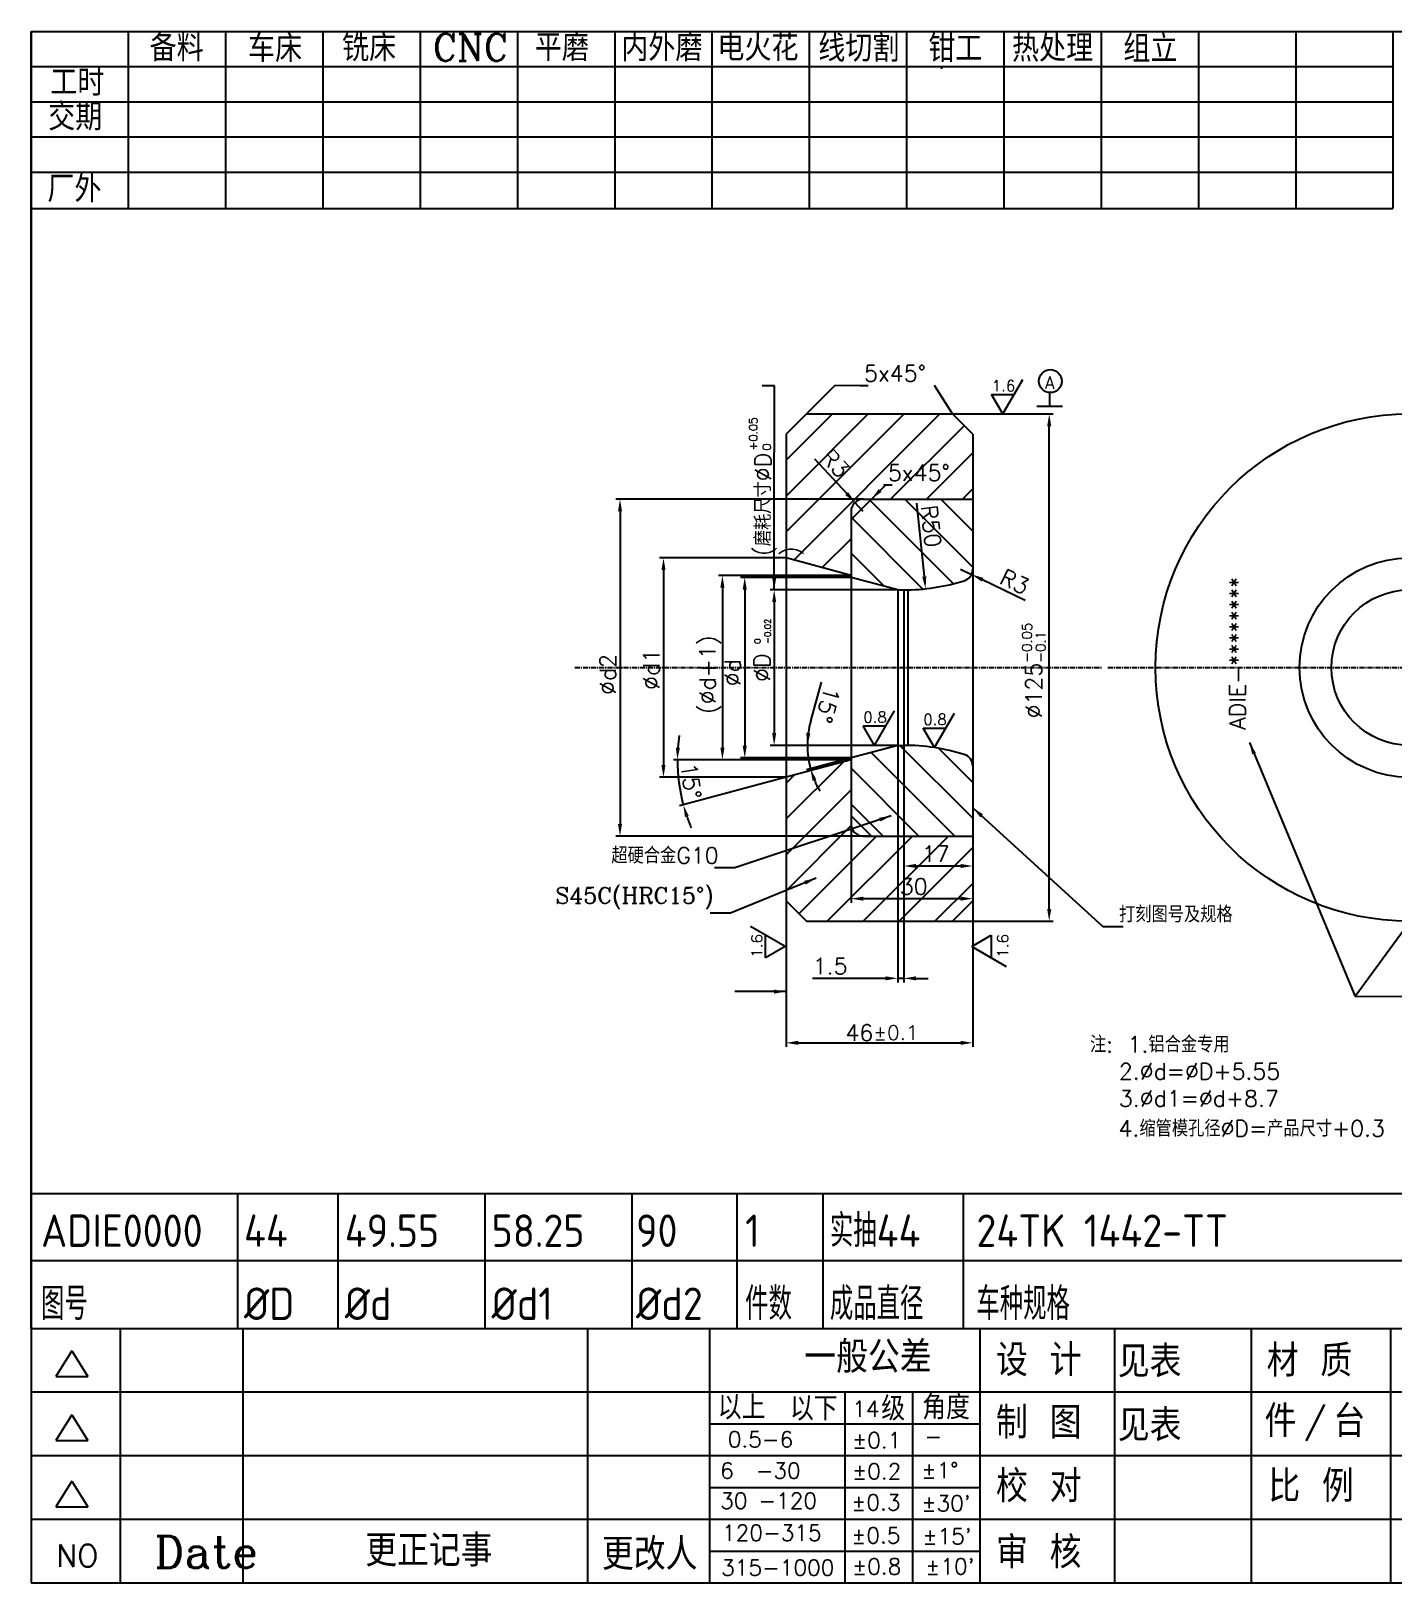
# Model space of a CAD drawing. Extents: x 8209 to 8778, y 3036 to 3434.
# Drawn here: x 8209.2 to 8544.8, y 3051.2 to 3433.6 of the extents above; entities that cross this region are included whole.
import ezdxf

# ---------------------------------------------------------------- set-up
doc = ezdxf.new("R2010")
doc.units = 0
doc.header["$MEASUREMENT"] = 0
doc.linetypes.add('CENTER', pattern=[2, 1.25, -0.25, 0.25, -0.25])
doc.layers.get('0').update_dxf_attribs({"linetype": 'CONTINUOUS'})
doc.layers.get('DEFPOINTS').update_dxf_attribs({"linetype": 'CONTINUOUS'})
for name, color, linetype in [('CEN', 1, 'CENTER'), ('CON', 7, 'CONTINUOUS'), ('DIM', 7, 'CONTINUOUS'), ('F', 7, 'CONTINUOUS'), ('TXT', 7, 'CONTINUOUS')]:
    doc.layers.add(name, color=color, linetype=linetype)
doc.styles.add('ACISOTS', font='isocp.shx', dxfattribs={"height": 8, "bigfont": 'gbcbig.shx'})
doc.styles.add('H', font='complex.shx', dxfattribs={"bigfont": 'hzfs.shx'})
doc.styles.add('HZ', font='complex.shx', dxfattribs={"bigfont": 'HZFS.SHX'})
doc.styles.get("Standard").update_dxf_attribs({"font": 'txt.shx', "bigfont": 'hzfs.shx'})
doc.styles.add('USER1', font='simplex.shx', dxfattribs={"bigfont": 'hzfs.shx'})
doc.dimstyles.get("Standard").update_dxf_attribs({"dimtxt": 4, "dimasz": 3, "dimexe": 1, "dimexo": 0, "dimgap": 1, "dimtad": 1, "dimdec": 3, "dimrnd": 0.01, "dimdsep": 46, "dimtxsty": 'STANDARD', "dimcen": 0.09, "dimazin": 2, "dimtfac": 1, "dimtdec": 3, "dimtmove": 0, "dimatfit": 3, "dimfxl": 1, "dimtolj": 1, "dimarcsym": 0})

# ---------------------------------------------------------------- blocks, each defined once
blk = doc.blocks.new('*D53')
at = {"layer": 'DEFPOINTS', "color": 0, "transparency": 16777216}
for p in [(8412.28, 3317.47), (8414.31, 3315.27)]:
    blk.add_point(p, dxfattribs=at)
at = {"layer": 'DIM', "color": 0, "lineweight": -2, "transparency": 16777216}
for p, q in [((8402.31, 3328.24), (8410.24, 3319.67)), ((8414.31, 3315.27), (8412.28, 3317.47))]:
    blk.add_line(p, q, dxfattribs=at)
at = {"layer": 'DIM', "color": 0, "transparency": 16777216}
blk.add_solid([(8410.61, 3320.01), (8409.87, 3319.33), (8412.28, 3317.47)], dxfattribs=at)
at = {"layer": 'DIM', "color": 0, "transparency": 16777216, "insert": (8407.46, 3327.09), "char_height": 4, "attachment_point": 5, "rotation": 312.7845}
blk.add_mtext('\\A1;R3', dxfattribs=at)
blk = doc.blocks.new('*D52')
at = {"layer": 'DEFPOINTS', "color": 0, "transparency": 16777216}
for p in [(8438.31, 3301.05), (8441.01, 3299.74)]:
    blk.add_point(p, dxfattribs=at)
at = {"layer": 'DIM', "color": 0, "lineweight": -2, "transparency": 16777216}
for p, q in [((8438.31, 3301.05), (8441.01, 3299.74)), ((8454.21, 3293.34), (8443.71, 3298.43))]:
    blk.add_line(p, q, dxfattribs=at)
at = {"layer": 'DIM', "color": 0, "transparency": 16777216}
blk.add_solid([(8443.93, 3298.88), (8443.49, 3297.98), (8441.01, 3299.74)], dxfattribs=at)
at = {"layer": 'DIM', "color": 0, "transparency": 16777216, "insert": (8451.62, 3297.93), "char_height": 4, "attachment_point": 5, "rotation": 334.1077}
blk.add_mtext('\\A1;R3', dxfattribs=at)
blk = doc.blocks.new('*D51')
at = {"layer": 'DEFPOINTS', "color": 0, "transparency": 16777216}
for p in [(8395.31, 3219.27), (8441.31, 3219.27), (8441.31, 3184.31)]:
    blk.add_point(p, dxfattribs=at)
at = {"layer": 'DIM', "color": 0, "lineweight": -2, "transparency": 16777216}
for p, q in [((8395.31, 3219.27), (8395.31, 3183.31)), ((8441.31, 3219.27), (8441.31, 3183.31)), ((8398.31, 3184.31), (8438.31, 3184.31))]:
    blk.add_line(p, q, dxfattribs=at)
at = {"layer": 'DIM', "color": 0, "transparency": 16777216}
for points in [[(8398.31, 3184.81), (8398.31, 3183.81), (8395.31, 3184.31)], [(8438.31, 3184.81), (8438.31, 3183.81), (8441.31, 3184.31)]]:
    blk.add_solid(points, dxfattribs=at)
at = {"layer": 'DIM', "color": 0, "transparency": 16777216, "insert": (8418.93, 3186.81), "char_height": 4, "attachment_point": 5}
blk.add_mtext('\\A1;46{\\H3.6;±0.1}', dxfattribs=at)
blk = doc.blocks.new('*D50')
at = {"layer": 'DEFPOINTS', "color": 0, "transparency": 16777216}
for p in [(8411.31, 3238.27), (8441.31, 3235.27), (8441.31, 3219.84)]:
    blk.add_point(p, dxfattribs=at)
at = {"layer": 'DIM', "color": 0, "lineweight": -2, "transparency": 16777216}
for p, q in [((8411.31, 3238.27), (8411.31, 3218.84)), ((8441.31, 3235.27), (8441.31, 3218.84)), ((8414.31, 3219.84), (8438.31, 3219.84))]:
    blk.add_line(p, q, dxfattribs=at)
at = {"layer": 'DIM', "color": 0, "transparency": 16777216}
for points in [[(8414.31, 3220.34), (8414.31, 3219.34), (8411.31, 3219.84)], [(8438.31, 3220.34), (8438.31, 3219.34), (8441.31, 3219.84)]]:
    blk.add_solid(points, dxfattribs=at)
at = {"layer": 'DIM', "color": 0, "transparency": 16777216, "insert": (8426.77, 3222.84), "char_height": 4, "attachment_point": 5}
blk.add_mtext('\\A1;30', dxfattribs=at)
blk = doc.blocks.new('*D49')
at = {"layer": 'DEFPOINTS', "color": 0, "transparency": 16777216}
for p in [(8411.31, 3257.62), (8411.31, 3254.54), (8422.81, 3257.62), (8422.81, 3257.62), (8400.9, 3253.76)]:
    blk.add_point(p, dxfattribs=at)
at = {"layer": 'DIM', "color": 0, "lineweight": -2, "transparency": 16777216}
for p, q in [((8401.38, 3263.57), (8404.05, 3273.2)), ((8411.31, 3257.62), (8399.57, 3257.62)), ((8411.31, 3254.54), (8400.36, 3251.6))]:
    blk.add_line(p, q, dxfattribs=at)
for start, end in [(164.5004, 180), (164.5359, 172.268), (180, 195), (202.732, 210.4641)]:
    blk.add_arc((8422.81, 3257.62), 22.25, start, end, dxfattribs=at)
at = {"layer": 'DIM', "color": 0, "transparency": 16777216}
for points in [[(8401.27, 3260.58), (8400.27, 3260.65), (8400.57, 3257.62)], [(8401.82, 3248.86), (8402.77, 3249.18), (8401.32, 3251.86)]]:
    blk.add_solid(points, dxfattribs=at)
at = {"layer": 'DIM', "color": 0, "transparency": 16777216, "insert": (8405.6, 3267.58), "char_height": 4, "attachment_point": 5, "rotation": 254.5004}
blk.add_mtext('\\A1;15°', dxfattribs=at)
blk = doc.blocks.new('*D48')
at = {"layer": 'DEFPOINTS', "color": 0, "transparency": 16777216}
for p in [(8422.81, 3257.62), (8424.31, 3257.62), (8422.81, 3200.2)]:
    blk.add_point(p, dxfattribs=at)
at = {"layer": 'DIM', "color": 0, "lineweight": -2, "transparency": 16777216}
for p, q in [((8422.81, 3257.62), (8422.81, 3199.2)), ((8424.31, 3257.62), (8424.31, 3199.2)), ((8419.81, 3200.2), (8401.81, 3200.2)), ((8424.31, 3200.2), (8422.81, 3200.2)), ((8427.31, 3200.2), (8430.31, 3200.2))]:
    blk.add_line(p, q, dxfattribs=at)
at = {"layer": 'DIM', "color": 0, "transparency": 16777216}
for points in [[(8419.81, 3200.7), (8419.81, 3199.7), (8422.81, 3200.2)], [(8427.31, 3200.7), (8427.31, 3199.7), (8424.31, 3200.2)]]:
    blk.add_solid(points, dxfattribs=at)
at = {"layer": 'DIM', "color": 0, "transparency": 16777216, "insert": (8406.15, 3203.2), "char_height": 4, "attachment_point": 5}
blk.add_mtext('\\A1;1.5', dxfattribs=at)
blk = doc.blocks.new('*D47')
at = {"layer": 'DEFPOINTS', "color": 0, "transparency": 16777216}
for p in [(8424.31, 3257.62), (8441.31, 3257.62), (8441.31, 3227.89)]:
    blk.add_point(p, dxfattribs=at)
at = {"layer": 'DIM', "color": 0, "lineweight": -2, "transparency": 16777216}
for p, q in [((8424.31, 3257.62), (8424.31, 3226.89)), ((8441.31, 3257.62), (8441.31, 3226.89)), ((8427.31, 3227.89), (8438.31, 3227.89))]:
    blk.add_line(p, q, dxfattribs=at)
at = {"layer": 'DIM', "color": 0, "transparency": 16777216}
for points in [[(8427.31, 3228.39), (8427.31, 3227.39), (8424.31, 3227.89)], [(8438.31, 3228.39), (8438.31, 3227.39), (8441.31, 3227.89)]]:
    blk.add_solid(points, dxfattribs=at)
at = {"layer": 'DIM', "color": 0, "transparency": 16777216, "insert": (8432.17, 3230.89), "char_height": 4, "attachment_point": 5}
blk.add_mtext('\\A1;17', dxfattribs=at)
blk = doc.blocks.new('*D46')
at = {"layer": 'DEFPOINTS', "color": 0, "transparency": 16777216}
for p in [(8424.31, 3345.92), (8429.67, 3296.21)]:
    blk.add_point(p, dxfattribs=at)
at = {"layer": 'DIM', "color": 0, "lineweight": -2, "transparency": 16777216}
blk.add_line((8427.4, 3317.28), (8429.35, 3299.19), dxfattribs=at)
at = {"layer": 'DIM', "color": 0, "transparency": 16777216}
blk.add_solid([(8429.85, 3299.24), (8428.85, 3299.14), (8429.67, 3296.21)], dxfattribs=at)
at = {"layer": 'DIM', "color": 0, "transparency": 16777216, "insert": (8431.03, 3311.63), "char_height": 4, "attachment_point": 5, "rotation": 276.1503}
blk.add_mtext('\\A1;R50', dxfattribs=at)
blk = doc.blocks.new('*D45')
at = {"layer": 'DEFPOINTS', "color": 0, "transparency": 16777216}
for p in [(8436.31, 3339.27), (8460.14, 3339.27), (8436.31, 3214.27)]:
    blk.add_point(p, dxfattribs=at)
at = {"layer": 'DIM', "color": 0, "lineweight": -2, "transparency": 16777216}
for p, q in [((8436.31, 3339.27), (8461.14, 3339.27)), ((8460.14, 3217.27), (8460.14, 3336.27)), ((8436.31, 3214.27), (8461.14, 3214.27))]:
    blk.add_line(p, q, dxfattribs=at)
at = {"layer": 'DIM', "color": 0, "transparency": 16777216}
for points in [[(8459.64, 3336.27), (8460.64, 3336.27), (8460.14, 3339.27)], [(8459.64, 3217.27), (8460.64, 3217.27), (8460.14, 3214.27)]]:
    blk.add_solid(points, dxfattribs=at)
at = {"layer": 'DIM', "color": 0, "transparency": 16777216, "insert": (8456.34, 3276.04), "char_height": 4, "attachment_point": 5, "rotation": 90}
blk.add_mtext('\\A1;%%C125{\\H2.4;\\S-0.05^ -0.1;}', dxfattribs=at)
blk = doc.blocks.new('*D44')
at = {"layer": 'DEFPOINTS', "color": 0, "transparency": 16777216}
for p in [(8394.96, 3254.04), (8411.31, 3254.04), (8411.31, 3254.04), (8368.68, 3250.31), (8395.31, 3249.75)]:
    blk.add_point(p, dxfattribs=at)
at = {"layer": 'DIM', "color": 0, "lineweight": -2, "transparency": 16777216}
for p, q in [((8394.96, 3254.04), (8367.52, 3254.04)), ((8395.31, 3249.75), (8369.01, 3242.7))]:
    blk.add_line(p, q, dxfattribs=at)
for start, end in [(171.9648, 175.9824), (180, 195), (199.0176, 203.0352)]:
    blk.add_arc((8411.31, 3254.04), 42.79, start, end, dxfattribs=at)
at = {"layer": 'DIM', "color": 0, "transparency": 16777216}
for points in [[(8369.13, 3257.02), (8368.13, 3257.05), (8368.52, 3254.04)], [(8370.38, 3239.95), (8371.34, 3240.24), (8369.98, 3242.96)]]:
    blk.add_solid(points, dxfattribs=at)
at = {"layer": 'DIM', "color": 0, "transparency": 16777216, "insert": (8371.86, 3248.84), "char_height": 4, "attachment_point": 5, "rotation": 277.5}
blk.add_mtext('\\A1;15°', dxfattribs=at)
blk = doc.blocks.new('*D43')
at = {"layer": 'DEFPOINTS', "color": 0, "transparency": 16777216}
for p in [(8422.81, 3295.92), (8392.37, 3257.62), (8422.81, 3257.62)]:
    blk.add_point(p, dxfattribs=at)
at = {"layer": 'DIM', "color": 0, "lineweight": -2, "transparency": 16777216}
for p, q in [((8422.81, 3295.92), (8391.37, 3295.92)), ((8392.37, 3292.92), (8392.37, 3260.62)), ((8422.81, 3257.62), (8391.37, 3257.62))]:
    blk.add_line(p, q, dxfattribs=at)
at = {"layer": 'DIM', "color": 0, "transparency": 16777216}
for points in [[(8391.87, 3292.92), (8392.87, 3292.92), (8392.37, 3295.92)], [(8391.87, 3260.62), (8392.87, 3260.62), (8392.37, 3257.62)]]:
    blk.add_solid(points, dxfattribs=at)
at = {"layer": 'DIM', "color": 0, "transparency": 16777216, "insert": (8389.37, 3276.77), "char_height": 4, "attachment_point": 5, "rotation": 90}
blk.add_mtext('\\A1;%%cD', dxfattribs=at)
blk = doc.blocks.new('*D42')
at = {"layer": 'DEFPOINTS', "color": 0, "transparency": 16777216}
for p in [(8411.31, 3299.5), (8379.61, 3254.04), (8411.31, 3254.04)]:
    blk.add_point(p, dxfattribs=at)
at = {"layer": 'DIM', "color": 0, "lineweight": -2, "transparency": 16777216}
for p, q in [((8411.31, 3299.5), (8378.61, 3299.5)), ((8379.61, 3296.5), (8379.61, 3257.04)), ((8411.31, 3254.04), (8378.61, 3254.04))]:
    blk.add_line(p, q, dxfattribs=at)
at = {"layer": 'DIM', "color": 0, "transparency": 16777216}
for points in [[(8379.11, 3296.5), (8380.11, 3296.5), (8379.61, 3299.5)], [(8379.11, 3257.04), (8380.11, 3257.04), (8379.61, 3254.04)]]:
    blk.add_solid(points, dxfattribs=at)
at = {"layer": 'DIM', "color": 0, "transparency": 16777216, "insert": (8376.61, 3275.01), "char_height": 4, "attachment_point": 5, "rotation": 90}
blk.add_mtext('\\A1;(%%cd+1)', dxfattribs=at)
blk = doc.blocks.new('*D41')
at = {"layer": 'DEFPOINTS', "color": 0, "transparency": 16777216}
for p in [(8411.31, 3299), (8385.11, 3254.54), (8411.31, 3254.54)]:
    blk.add_point(p, dxfattribs=at)
at = {"layer": 'DIM', "color": 0, "lineweight": -2, "transparency": 16777216}
for p, q in [((8411.31, 3299), (8384.11, 3299)), ((8385.11, 3296), (8385.11, 3257.54)), ((8411.31, 3254.54), (8384.11, 3254.54))]:
    blk.add_line(p, q, dxfattribs=at)
at = {"layer": 'DIM', "color": 0, "transparency": 16777216}
for points in [[(8384.61, 3296), (8385.61, 3296), (8385.11, 3299)], [(8384.61, 3257.54), (8385.61, 3257.54), (8385.11, 3254.54)]]:
    blk.add_solid(points, dxfattribs=at)
at = {"layer": 'DIM', "color": 0, "transparency": 16777216, "insert": (8382.11, 3275.52), "char_height": 4, "attachment_point": 5, "rotation": 90}
blk.add_mtext('\\A1;%%Cd', dxfattribs=at)
blk = doc.blocks.new('*D40')
at = {"layer": 'DEFPOINTS', "color": 0, "transparency": 16777216}
for p in [(8395.31, 3303.79), (8365.09, 3249.75), (8395.31, 3249.75)]:
    blk.add_point(p, dxfattribs=at)
at = {"layer": 'DIM', "color": 0, "lineweight": -2, "transparency": 16777216}
for p, q in [((8395.31, 3303.79), (8364.09, 3303.79)), ((8365.09, 3300.79), (8365.09, 3252.75)), ((8395.31, 3249.75), (8364.09, 3249.75))]:
    blk.add_line(p, q, dxfattribs=at)
at = {"layer": 'DIM', "color": 0, "transparency": 16777216}
for points in [[(8364.59, 3300.79), (8365.59, 3300.79), (8365.09, 3303.79)], [(8364.59, 3252.75), (8365.59, 3252.75), (8365.09, 3249.75)]]:
    blk.add_solid(points, dxfattribs=at)
at = {"layer": 'DIM', "color": 0, "transparency": 16777216, "insert": (8362.09, 3276.33), "char_height": 4, "attachment_point": 5, "rotation": 90}
blk.add_mtext('\\A1;%%cd1', dxfattribs=at)
blk = doc.blocks.new('*D39')
at = {"layer": 'DEFPOINTS', "color": 0, "transparency": 16777216}
for p in [(8414.31, 3318.27), (8354.38, 3235.27), (8416.31, 3235.27)]:
    blk.add_point(p, dxfattribs=at)
at = {"layer": 'DIM', "color": 0, "lineweight": -2, "transparency": 16777216}
for p, q in [((8414.31, 3318.27), (8353.38, 3318.27)), ((8354.38, 3315.27), (8354.38, 3238.27)), ((8416.31, 3235.27), (8353.38, 3235.27))]:
    blk.add_line(p, q, dxfattribs=at)
at = {"layer": 'DIM', "color": 0, "transparency": 16777216}
for points in [[(8353.88, 3315.27), (8354.88, 3315.27), (8354.38, 3318.27)], [(8353.88, 3238.27), (8354.88, 3238.27), (8354.38, 3235.27)]]:
    blk.add_solid(points, dxfattribs=at)
at = {"layer": 'DIM', "color": 0, "transparency": 16777216, "insert": (8351.38, 3275.09), "char_height": 4, "attachment_point": 5, "rotation": 90}
blk.add_mtext('\\A1;%%cd2', dxfattribs=at)

msp = doc.modelspace()

# ---------------------------------------------------------------- hatches: boundary and pattern name
at = {"layer": 'DIM'}
h = msp.add_hatch(dxfattribs=at)
h.set_pattern_fill('ANSI31', color=256, scale=50, style=0)
h.set_pattern_definition([(45, (6743.4376, 3125.5655), (-4.419417, 4.419417), [])])
h.paths.add_polyline_path([(8400.3137, 3339.2699), (8395.3137, 3334.2699), (8395.3137, 3303.7885), (8411.3137, 3299.5014), (8411.3137, 3315.2699, -0.41421356), (8414.3137, 3318.2699), (8441.3137, 3318.2699), (8441.3137, 3334.2699), (8436.3137, 3339.2699)])
h.paths.add_polyline_path([(8436.3137, 3214.2699), (8441.3137, 3219.2699), (8441.3137, 3235.2699), (8414.3137, 3235.2699, -0.41421356), (8411.3137, 3238.2699), (8411.3137, 3254.0385), (8395.3137, 3249.7513), (8395.3137, 3219.2699), (8400.3137, 3214.2699)])
h.paths.add_polyline_path([(8406.7173, 3332.3112), (8412.604, 3325.9506), (8408.2006, 3321.8752), (8402.3138, 3328.2358)], flags=24)
h.paths.add_polyline_path([(8433.3656, 3317.9201), (8434.6513, 3305.9892), (8428.6858, 3305.3464), (8427.4002, 3317.2773)], flags=25)
h.paths.add_polyline_path([(8419.4135, 3327.7986), (8438.7468, 3327.7986), (8438.7468, 3321.7986), (8419.4135, 3321.7986)], flags=24)
h.paths.add_polyline_path([(8428.4995, 3233.8945), (8435.8329, 3233.8945), (8435.8329, 3227.8945), (8428.4995, 3227.8945)], flags=24)
h.paths.add_polyline_path([(8401.8137, 3206.1973), (8410.4804, 3206.1973), (8410.4804, 3200.1973), (8401.8137, 3200.1973)], flags=9)
h.paths.add_polyline_path([(8422.7684, 3225.8353), (8430.7684, 3225.8353), (8430.7684, 3219.8353), (8422.7684, 3219.8353)], flags=24)
h = msp.add_hatch(dxfattribs=at)
h.set_pattern_fill('ANSI31', color=256, scale=50, angle=90, style=0)
h.set_pattern_definition([(135, (6743.4376, 3125.5655), (-4.419417, -4.419417), [])])
h.paths.add_polyline_path([(8424.3137, 3257.6199), (8422.8137, 3257.6199), (8411.3137, 3254.5385), (8411.3137, 3240.2699), (8416.3137, 3235.2699), (8441.3137, 3235.2699), (8441.3137, 3252.4864, 0.32815554), (8439.2074, 3255.3502, 0.07576021)])
h.paths.add_polyline_path([(8422.8137, 3295.9199), (8424.3137, 3295.9199, 0.07576021), (8439.2074, 3298.1897, 0.32815554), (8441.3137, 3301.0535), (8441.3137, 3318.2699), (8416.3137, 3318.2699), (8411.3137, 3313.2699), (8411.3137, 3299.0014)])
h.paths.add_polyline_path([(8427.4002, 3317.2773), (8428.6858, 3305.3464), (8434.6513, 3305.9892), (8433.3656, 3317.9201)], flags=24)

# ---------------------------------------------------------------- linework, layer by layer
at = {"layer": 'CEN'}
for p, q in [((8343.2606, 3276.7699), (8473.2214, 3276.7699)), ((8474.5627, 3276.7699), (8618.6786, 3276.7699))]:
    msp.add_line(p, q, dxfattribs=at)
at = {"layer": 'CON'}
for p, q in [((8400.3137, 3339.2699), (8395.3137, 3334.2699)), ((8400.3137, 3339.2699), (8436.3137, 3339.2699)), ((8441.3137, 3334.2699), (8436.3137, 3339.2699)), ((8457.1036, 3341.2122), (8463.4231, 3341.2122)), ((8395.3137, 3334.2699), (8395.3137, 3219.2699)), ((8441.3137, 3334.2699), (8441.3137, 3219.2699)), ((8416.3137, 3318.2699), (8411.3137, 3313.2699)), ((8414.3137, 3318.2699), (8441.3137, 3318.2699)), ((8411.3137, 3315.2699), (8411.3137, 3238.2699)), ((8411.3137, 3299.5014), (8395.3137, 3303.7885)), ((8422.8137, 3295.9199), (8411.3137, 3299.0014)), ((8422.8137, 3295.9199), (8424.3137, 3295.9199)), ((8422.8137, 3295.9199), (8422.8137, 3257.6199)), ((8424.3137, 3295.9199), (8424.3137, 3257.6199)), ((8425.3137, 3295.9299), (8425.3137, 3257.6099)), ((8422.8137, 3257.6199), (8411.3137, 3254.5385)), ((8422.8137, 3257.6199), (8424.3137, 3257.6199)), ((8411.3137, 3254.0385), (8395.3137, 3249.7513)), ((8416.3137, 3235.2699), (8411.3137, 3240.2699)), ((8414.3137, 3235.2699), (8441.3137, 3235.2699)), ((8395.3137, 3219.2699), (8400.3137, 3214.2699)), ((8436.3137, 3214.2699), (8441.3137, 3219.2699)), ((8400.3137, 3214.2699), (8436.3137, 3214.2699))]:
    msp.add_line(p, q, dxfattribs=at)
at = {"layer": 'CON', "color": 2}
for p, q in [((8209.243, 3051.2097), (8443.167, 3051.2097)), ((8443.167, 3051.2097), (8778.438, 3051.2097))]:
    msp.add_line(p, q, dxfattribs=at)
for points in [[(8209.243, 3433.5591), (8778.438, 3433.5591)], [(8209.243, 3433.5591), (8209.243, 3051.2097)], [(8209.243, 3113.9542), (8209.243, 3433.5591)]]:
    msp.add_lwpolyline(points, dxfattribs=at)
at = {"layer": 'CON'}
for radius in [62.5, 27.0186, 19.15]:
    msp.add_circle((8548.8502, 3276.7699), radius, dxfattribs=at)
for centre, radius, start, end in [((8414.3137, 3315.2699), 3, 90, 180), ((8438.3137, 3301.0535), 3, 287.329856, 0), ((8424.3137, 3345.9199), 50, 270, 287.329856), ((8424.3137, 3207.6199), 50, 72.670144, 90), ((8438.3137, 3252.4864), 3, 0, 72.670144), ((8414.3137, 3238.2699), 3, 180, 270)]:
    msp.add_arc(centre, radius, start, end, dxfattribs=at)
at = {"layer": 'DIM'}
for p, q in [((8233.2149, 3433.5591), (8233.2149, 3389.9279)), ((8257.1867, 3433.5591), (8257.1867, 3389.9279)), ((8257.1867, 3433.5591), (8257.1867, 3389.9279)), ((8281.1586, 3433.5591), (8281.1586, 3389.9279)), ((8305.1304, 3433.5591), (8305.1304, 3389.9279)), ((8329.1023, 3433.5591), (8329.1023, 3389.9279)), ((8329.1023, 3433.5591), (8329.1023, 3389.9279)), ((8353.0742, 3433.5591), (8353.0742, 3389.9279)), ((8377.046, 3433.5591), (8377.046, 3389.9279)), ((8401.0179, 3433.5591), (8401.0179, 3389.9279)), ((8424.9897, 3433.5591), (8424.9897, 3389.9279)), ((8448.9616, 3433.5591), (8448.9616, 3389.9279)), ((8472.9334, 3433.5591), (8472.9334, 3389.9279)), ((8496.9053, 3433.5591), (8496.9053, 3389.9279)), ((8520.8771, 3433.5591), (8520.8771, 3389.9279)), ((8544.849, 3433.5591), (8544.849, 3389.9279)), ((8209.243, 3424.894), (8544.849, 3424.894)), ((8209.243, 3416.2289), (8544.849, 3416.2289)), ((8209.243, 3407.5638), (8544.849, 3407.5638)), ((8209.243, 3398.8987), (8544.849, 3398.8987)), ((8209.243, 3389.9279), (8544.849, 3389.9279)), ((8436.3137, 3339.2699), (8431.8519, 3346.2913)), ((8448.7268, 3339.2699), (8453.6505, 3347.798)), ((8445.9348, 3344.1058), (8451.5188, 3344.1058)), ((8448.7268, 3339.2699), (8445.9348, 3344.1058)), ((8460.2634, 3341.2122), (8460.2634, 3344.5318)), ((8417.0637, 3257.6199), (8421.9874, 3266.148)), ((8414.2718, 3262.4558), (8419.8557, 3262.4558)), ((8417.0637, 3257.6199), (8414.2718, 3262.4558)), ((8431.8465, 3257.0493), (8436.7702, 3265.5773)), ((8429.0545, 3261.8851), (8434.6385, 3261.8851)), ((8431.8465, 3257.0493), (8429.0545, 3261.8851)), ((8422.8137, 3257.6199), (8411.3137, 3257.6199)), ((8411.3137, 3254.0385), (8394.9627, 3254.0385)), ((8395.0399, 3208.0742), (8386.5119, 3212.9978)), ((8390.2041, 3205.2822), (8390.2041, 3210.8661)), ((8441.0399, 3208.0742), (8445.8758, 3210.8661)), ((8445.8758, 3210.8661), (8445.8758, 3205.2822)), ((8395.0399, 3208.0742), (8390.2041, 3205.2822)), ((8441.0399, 3208.0742), (8449.5679, 3203.1505)), ((8209.243, 3147.2028), (8667.205, 3147.2028)), ((8667.205, 3130.5785), (8209.243, 3130.5785)), ((8209.243, 3113.9542), (8379.1389, 3113.9542)), ((8231.2946, 3051.2097), (8231.2946, 3113.9542)), ((8261.4837, 3051.2097), (8261.4837, 3113.9542)), ((8346.4794, 3051.2097), (8346.4794, 3113.9542)), ((8376.501, 3051.2097), (8376.501, 3113.9542)), ((8379.1389, 3113.9542), (8778.438, 3113.9542)), ((8443.167, 3051.2097), (8443.167, 3113.9542)), ((8476.3302, 3051.2097), (8476.3302, 3113.9542)), ((8509.9931, 3051.2097), (8509.9931, 3113.9542)), ((8544.2962, 3051.2097), (8544.2962, 3113.9542)), ((8219.3263, 3108.4091), (8215.3891, 3102.0523)), ((8219.3263, 3108.4091), (8223.2634, 3102.0523)), ((8215.3891, 3102.0523), (8223.2634, 3102.0523)), ((8209.243, 3098.2681), (8778.438, 3098.2681)), ((8409.834, 3051.2097), (8409.834, 3098.2681)), ((8426.5005, 3051.2097), (8426.5005, 3098.2681)), ((8219.3263, 3092.6685), (8215.3891, 3086.3117)), ((8219.3263, 3092.6685), (8223.2634, 3086.3117)), ((8376.501, 3090.425), (8443.167, 3090.425)), ((8215.3891, 3086.3117), (8223.2634, 3086.3117)), ((8209.243, 3082.582), (8778.438, 3082.582)), ((8219.3263, 3076.3224), (8215.3891, 3069.9656)), ((8219.3263, 3076.3224), (8223.2634, 3069.9656)), ((8376.501, 3074.7389), (8443.167, 3074.7389)), ((8215.3891, 3069.9656), (8223.2634, 3069.9656)), ((8209.243, 3066.8959), (8778.438, 3066.8959)), ((8376.501, 3059.0528), (8443.167, 3059.0528)), ((8209.243, 3051.2097), (8443.167, 3051.2097)), ((8443.167, 3051.2097), (8778.438, 3051.2097))]:
    msp.add_line(p, q, dxfattribs=at)
for points in [[(8209.243, 3113.9542), (8209.243, 3433.5591)], [(8209.243, 3433.5591), (8209.243, 3051.2097)], [(8209.243, 3433.5591), (8778.438, 3433.5591)]]:
    msp.add_lwpolyline(points, dxfattribs=at)
msp.add_circle((8460.415, 3347.362), 2.8342, dxfattribs=at)
at = {"layer": 'F'}
for p, q in [((8433.6084, 3424.894), (8433.6084, 3424.3042)), ((8209.243, 3377.9542), (8209.243, 3113.9542)), ((8209.243, 3113.9542), (8484.3612, 3113.9542))]:
    msp.add_line(p, q, dxfattribs=at)
at = {"layer": 'TXT'}
for p, q in [((8260.1422, 3147.2028), (8260.1422, 3113.9542)), ((8284.8393, 3147.2028), (8284.8393, 3113.9542)), ((8321.0616, 3147.2028), (8321.0616, 3113.9542)), ((8357.284, 3147.2028), (8357.284, 3113.9542)), ((8383.1571, 3147.2028), (8383.1571, 3113.9542)), ((8404.326, 3147.2028), (8404.326, 3113.9542)), ((8438.9019, 3147.2028), (8438.9019, 3113.9542))]:
    msp.add_line(p, q, dxfattribs=at)

# ---------------------------------------------------------------- texts
at = {"style": 'HZ'}
for p in [(8477.0456, 3101.8543), (8477.0456, 3086.133)]:
    msp.add_text('见表', height=7.84306, dxfattribs=at).set_placement(p)
at = {"layer": 'DIM'}
for s, height, style, p in [('备料', 6.66948, 'HZ', (8238.4509, 3426.2057)), ('车床', 6.66948, 'HZ', (8262.7063, 3425.9872)), ('铣床', 6.66948, 'HZ', (8285.8672, 3426.1871)), ('CNC', 6.66948, 'HZ', (8308.1976, 3426.2716)), ('平磨', 6.66948, 'HZ', (8333.3799, 3426.2473)), ('内外磨', 6.66948, 'HZ', (8354.6818, 3426.2111)), ('电火花', 6.66948, 'HZ', (8378.3566, 3426.2774)), ('线切割', 6.66948, 'HZ', (8403.2281, 3426.059)), ('钳工', 6.66948, 'HZ', (8430.3495, 3425.9962)), ('热处理', 6.66948, 'HZ', (8450.9828, 3426.0835)), ('组立', 6.66948, 'HZ', (8478.4069, 3425.9377)), ('工时', 6.66948, 'HZ', (8213.9798, 3417.6385)), ('交期', 6.66948, 'HZ', (8213.4712, 3409.1594)), ('厂外', 6.66948, 'HZ', (8213.2628, 3391.4308)), ('件数', 8, 'ACISOTS', (8385.2221, 3116.0171)), ('成品直径', 8, 'ACISOTS', (8406.095, 3116.0171)), ('车种规格', 8, 'ACISOTS', (8442.2015, 3116.0171)), ('图号', 8, 'ACISOTS', (8211.7099, 3116.0171)), ('%%CD', 8, 'ACISOTS', (8261.7208, 3116.0171)), ('%%Cd', 8, 'ACISOTS', (8286.554, 3116.0171)), ('%%Cd1', 8, 'ACISOTS', (8322.725, 3116.0171)), ('%%Cd2', 8, 'ACISOTS', (8358.3344, 3116.0171)), ('一般公差', 7.84306, 'HZ', (8399.7814, 3102.9478)), ('设 计', 7.84306, 'HZ', (8447.0304, 3102.1829)), ('材 质', 7.84306, 'HZ', (8513.7341, 3102.0646)), ('以上', 5.8823, 'HZ', (8378.4619, 3091.5391)), ('级', 5.8823, 'HZ', (8418.7643, 3091.2432)), ('角度', 5.8823, 'HZ', (8428.8399, 3091.5391)), ('以下', 5.8823, 'HZ', (8396.2423, 3091.2432)), ('14', 3.92153, 'USER1', (8411.6042, 3092.1316)), ('制 图', 7.84306, 'HZ', (8447.0304, 3086.7927)), ('件', 7.8431, 'HZ', (8513.2131, 3087.174)), ('/', 5.8823, 'USER1', (8522.9623, 3088.1587)), ('台', 7.8431, 'HZ', (8530.1961, 3087.174)), ('0.5-6', 3.92153, 'USER1', (8380.9389, 3084.6446)), ('%%p0.1', 3.92153, 'USER1', (8411.6042, 3084.4106)), ('-', 3.9215, 'USER1', (8429.3947, 3085.3465)), ('6  -30', 3.92153, 'USER1', (8379.0662, 3076.9237)), ('%%p0.2', 3.92153, 'USER1', (8411.6042, 3076.7521)), ('%%p1%%d', 3.92153, 'USER1', (8428.6925, 3077.0019)), ('校 对', 7.84306, 'HZ', (8447.0304, 3071.1064)), ('比 例', 7.84306, 'HZ', (8514.1384, 3071.1317)), ('30 -120', 3.92153, 'USER1', (8379.0662, 3069.4991)), ('%%p0.3', 3.92153, 'USER1', (8411.3701, 3069.0936)), ("%%p30'", 3.92153, 'USER1', (8428.6925, 3068.8755)), ('更正记事', 7.84306, 'HZ', (8291.5958, 3055.2819)), ('120-315', 3.92153, 'USER1', (8379.5343, 3061.6067)), ('%%p0.5', 3.92153, 'USER1', (8411.3701, 3060.9672)), ("%%p15'", 3.92153, 'USER1', (8428.9266, 3060.7491)), ('审 核', 7.84306, 'HZ', (8447.0304, 3054.8283)), ('NO', 5.49014, 'USER1', (8215.4406, 3055.1936)), ('Date', 7.84306, 'HZ', (8239.6147, 3054.9167)), ('更改人', 7.84306, 'HZ', (8349.9285, 3054.4093)), ('315-1000', 3.92153, 'USER1', (8379.3002, 3053.0123)), ('%%p0.8', 3.92153, 'USER1', (8411.6042, 3053.3087)), ("%%p10'", 3.92153, 'USER1', (8429.6288, 3053.3245))]:
    msp.add_text(s, height=height, dxfattribs=dict(at, style=style)).set_placement(p)
at = {"layer": 'DIM', "char_height": 4}
for s, insert, attachment_point in [('5x45%%d', (8414.5185, 3347.2913), 7), ('5x45%%d', (8420.4135, 3324.7986), 4), ('超硬合金G10', (8378.6986, 3228.4678), 9), ('打刻图号及规格', (8477.3501, 3213.969), 7), ('   4.缩管模孔径%%cD=产品尺寸+0.3 （需要两次抽管时）', (8466.5254, 3165.2203), 1)]:
    msp.add_mtext(s, dxfattribs=dict(at, insert=insert, attachment_point=attachment_point))
at = {"layer": 'DIM', "attachment_point": 1, "style": 'H'}
for s, insert, char_height, width in [('1.6', (8445.9857, 3347.5674), 2.7, 5.87), ('A', (8459.1184, 3348.4959), 3, 11.99), ('0.8', (8414.3226, 3265.9174), 2.7, 5.87), ('0.8', (8429.1054, 3265.3467), 2.7, 5.87)]:
    msp.add_mtext(s, dxfattribs=dict(at, insert=insert, char_height=char_height, width=width))
at = {"layer": 'DIM', "attachment_point": 1, "rotation": 90}
for s, insert, char_height, width in [('+0.05\\P0', (8386.2002, 3330.2674), 2, 8.31), ('(磨耗尺寸%%cD    )', (8387.6112, 3304.2827), 3.999, 36.428206), ('ADIE-********', (8504.5315, 3261.4427), 4, 47.61)]:
    msp.add_mtext(s, dxfattribs=dict(at, insert=insert, char_height=char_height, width=width))
at = {"layer": 'DIM', "attachment_point": 1, "rotation": 90, "style": 'H'}
for s, insert, char_height, width in [('0\\P-0.02', (8387.5055, 3282.6414), 1.5, 13.65), ('1.6', (8386.7425, 3205.333), 2.7, 5.87), ('1.6', (8447.3539, 3205.333), 2.7, 5.87)]:
    msp.add_mtext(s, dxfattribs=dict(at, insert=insert, char_height=char_height, width=width))
at = {"layer": 'DIM', "insert": (8377.5638, 3217.2719), "char_height": 4, "attachment_point": 9, "style": 'HZ'}
msp.add_mtext('S45C(HRC15%%d)', dxfattribs=at)
at = {"layer": 'DIM', "insert": (8463.0471, 3185.9335), "char_height": 4, "width": 151.479926, "attachment_point": 1}
msp.add_mtext('  注: 1.铝合金专用\\P    2.%%cd=%%cD+5.55\\P    3.%%cd1=%%cd+8.7', dxfattribs=at)
at = {"layer": 'TXT', "style": 'ACISOTS'}
for s, p in [('ADIE0000', (8211.7099, 3134.0171)), ('44', (8261.7208, 3134.0171)), ('49.55', (8286.554, 3134.0171)), ('58.25', (8322.725, 3134.0171)), ('90', (8358.3344, 3134.0171)), ('1', (8385.2221, 3134.0171)), ('实抽44', (8406.095, 3134.0171)), ('24TK 1442-TT', (8442.2015, 3134.0171))]:
    msp.add_text(s, height=8, dxfattribs=at).set_placement(p)

# ---------------------------------------------------------------- dimensions: what is measured, and where the dimension line sits
at = {"layer": 'DIM'}
dim = msp.add_radius_dim(center=(8424.3137, 3345.9199), mpoint=(8429.6706, 3296.2077), dimstyle='STANDARD', dxfattribs=at)
dim.commit()
dim.dimension.update_dxf_attribs({"geometry": '*D46', "text_midpoint": (8428.043, 3311.3119), "dimtype": 164})
dim = msp.add_linear_dim(base=(8460.1399, 3339.2699), p1=(8436.3137, 3214.2699), p2=(8436.3137, 3339.2699), angle=90, dimstyle='STANDARD', override={"dimgap": 1, "dimpost": '%%C<>', "dimtol": 1, "dimlim": 0, "dimtp": -0.05, "dimtm": 0.1, "dimtfac": 0.6}, dxfattribs=at)
dim.commit()
dim.dimension.update_dxf_attribs({"geometry": '*D45', "text_midpoint": (8460.1399, 3276.0401), "dimtype": 160})
for center, mpoint, picture, middle in [((8414.3137, 3315.2699), (8412.276, 3317.4717), '*D53', (8407.4589, 3327.0932)), ((8438.3137, 3301.0535), (8441.0126, 3299.7434), '*D52', (8451.6187, 3297.9299))]:
    dim = msp.add_radius_dim(center=center, mpoint=mpoint, dimstyle='STANDARD', dxfattribs=at)
    dim.commit()
    dim.dimension.update_dxf_attribs({"geometry": picture, "text_midpoint": middle})
for base, p1, p2, text, picture, middle in [((8354.3752, 3235.2699), (8414.3137, 3318.2699), (8416.3137, 3235.2699), '%%cd2', '*D39', (8354.3752, 3275.0855)), ((8365.0888, 3249.7513), (8395.3137, 3303.7885), (8395.3137, 3249.7513), '%%cd1', '*D40', (8365.0888, 3276.3329)), ((8379.6116, 3254.0385), (8411.3137, 3299.5014), (8411.3137, 3254.0385), '(%%cd+1)', '*D42', (8379.6116, 3275.0097)), ((8385.1146, 3254.5385), (8411.3137, 3299.0014), (8411.3137, 3254.5385), '%%Cd', '*D41', (8385.1146, 3275.5213)), ((8392.3738, 3257.6199), (8422.8137, 3295.9199), (8422.8137, 3257.6199), '%%cD', '*D43', (8392.3738, 3276.7699))]:
    dim = msp.add_linear_dim(base=base, p1=p1, p2=p2, angle=90, text=text, dimstyle='STANDARD', override={"dimpost": '%%C<>'}, dxfattribs=at)
    dim.commit()
    dim.dimension.update_dxf_attribs({"geometry": picture, "text_midpoint": middle, "dimtype": 160})
for base, line1, line2, picture, middle in [((8400.9043, 3253.7567), ((8422.8137, 3257.6199), (8411.3137, 3254.5385)), ((8422.8137, 3257.6199), (8411.3137, 3257.6199)), '*D49', (8405.6025, 3267.5816)), ((8368.6842, 3250.3089), ((8411.3137, 3254.0385), (8395.3137, 3249.7513)), ((8411.3137, 3254.0385), (8394.9627, 3254.0385)), '*D44', (8371.8618, 3248.8446))]:
    dim = msp.add_angular_dim_2l(base=base, line1=line1, line2=line2, dimstyle='STANDARD', dxfattribs=at)
    dim.commit()
    dim.dimension.update_dxf_attribs({"geometry": picture, "text_midpoint": middle})
for base, p1, p2, override, picture, middle in [((8422.8137, 3200.1973), (8424.3137, 3257.6199), (8422.8137, 3257.6199), {"dimgap": 1, "dimtol": 0, "dimlim": 0, "dimtm": 0.5}, '*D48', (8406.1471, 3200.1973)), ((8441.3137, 3184.3084), (8395.3137, 3219.2699), (8441.3137, 3219.2699), {"dimgap": 0.5, "dimtol": 1, "dimtp": 0.1, "dimtm": 0.1, "dimtfac": 0.9}, '*D51', (8418.9318, 3184.3084))]:
    dim = msp.add_linear_dim(base=base, p1=p1, p2=p2, dimstyle='STANDARD', override=override, dxfattribs=at)
    dim.commit()
    dim.dimension.update_dxf_attribs({"geometry": picture, "text_midpoint": middle, "dimtype": 160})
for base, p1, p2, picture, middle in [((8441.3137, 3227.8945), (8424.3137, 3257.6199), (8441.3137, 3257.6199), '*D47', (8432.1662, 3227.8945)), ((8441.3137, 3219.8353), (8411.3137, 3238.2699), (8441.3137, 3235.2699), '*D50', (8426.7684, 3219.8353))]:
    dim = msp.add_linear_dim(base=base, p1=p1, p2=p2, dimstyle='STANDARD', dxfattribs=at)
    dim.commit()
    dim.dimension.update_dxf_attribs({"geometry": picture, "text_midpoint": middle, "dimtype": 160})

# ---------------------------------------------------------------- leaders
at = {"layer": 'DIM', "annotation_type": 0, "has_hookline": 1}
for points, override, hookline_direction in [([(8400.3137, 3339.2699), (8407.4063, 3346.3625), (8413.5185, 3346.2913)], {"dimasz": 0, "dimgap": 1, "dimtad": 1}, 0), ([(8416.3137, 3318.2699), (8419.8157, 3321.7719), (8419.4135, 3321.7986)], {"dimgap": 1, "dimtad": 1}, 0), ([(8421.2314, 3240.2596), (8382.6986, 3227.4678), (8379.6986, 3227.4678)], {"dimgap": 1, "dimtad": 1}, 1), ([(8441.3137, 3242.2572), (8473.3501, 3212.969), (8476.3501, 3212.969)], {"dimgap": 1, "dimtad": 1}, 0), ([(8402.7344, 3224.8998), (8381.5638, 3216.2719), (8378.5638, 3216.2719)], {"dimgap": 1, "dimtad": 1}, 1)]:
    msp.add_leader(points, dimstyle='STANDARD', override=override, dxfattribs=dict(at, hookline_direction=hookline_direction))
at = {"layer": 'DIM'}
for points in [[(8392.3738, 3295.9199), (8392.3738, 3313.4031), (8392.4292, 3346.2363), (8389.4292, 3346.2363)], [(8509.4611, 3258.339), (8535.5465, 3195.763)], [(8395.3137, 3196.9298), (8382.6766, 3196.9298)]]:
    msp.add_leader(points, dimstyle='STANDARD', override={"dimgap": 1, "dimtad": 1}, dxfattribs=at)
at = {"layer": 'DIM', "annotation_type": 0, "has_hookline": 1, "hookline_direction": 0, "text_width": 59.9114}
msp.add_leader([(8594.8288, 3276.7699), (8535.5465, 3195.763), (8550.8554, 3195.7878)], dimstyle='STANDARD', override={"dimgap": 1, "dimtad": 1}, dxfattribs=at)

doc.saveas('drawing.dxf')
